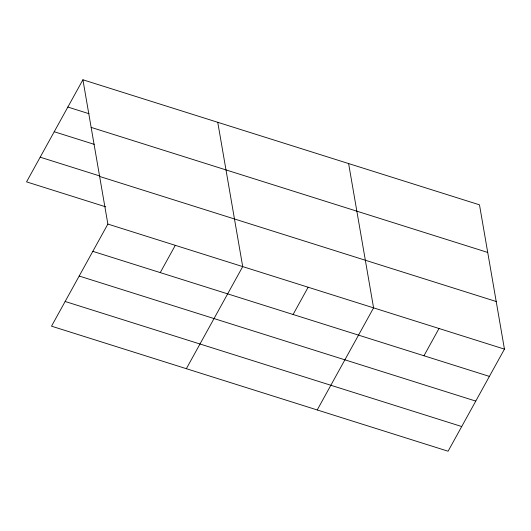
<?xml version="1.0" encoding="UTF-8"?>
<svg xmlns="http://www.w3.org/2000/svg" width="531" height="531" viewBox="0 0 531 531"><rect width="100%" height="100%" fill="white"/><g stroke="black" fill="none" stroke-linecap="round" stroke-linejoin="round"><path stroke-width="0.8" d="M82.909 79.776L107.873 224.075L51.514 326.173L448.091 451.224L504.45 349.126L479.486 204.827L82.909 79.776L26.55 181.874L105.729 206.838M160.243 272.602L175.29 245.335M186.348 368.693L242.713 266.595L217.75 122.289M293.092 314.498L308.146 287.225M317.219 409.959L373.578 307.861L348.615 163.561M423.964 355.763L439.018 328.49M67.855 107.043L89.022 113.72M91.153 127.394L487.723 252.444M54.228 131.734L94.206 144.346M40.183 157.183L99.762 175.967M99.636 176.458L496.213 301.508M107.873 224.075L504.45 349.126M92.819 251.342L489.396 376.399M79.192 276.04L475.763 401.091M65.147 301.482L461.718 426.532"/></g></svg>
